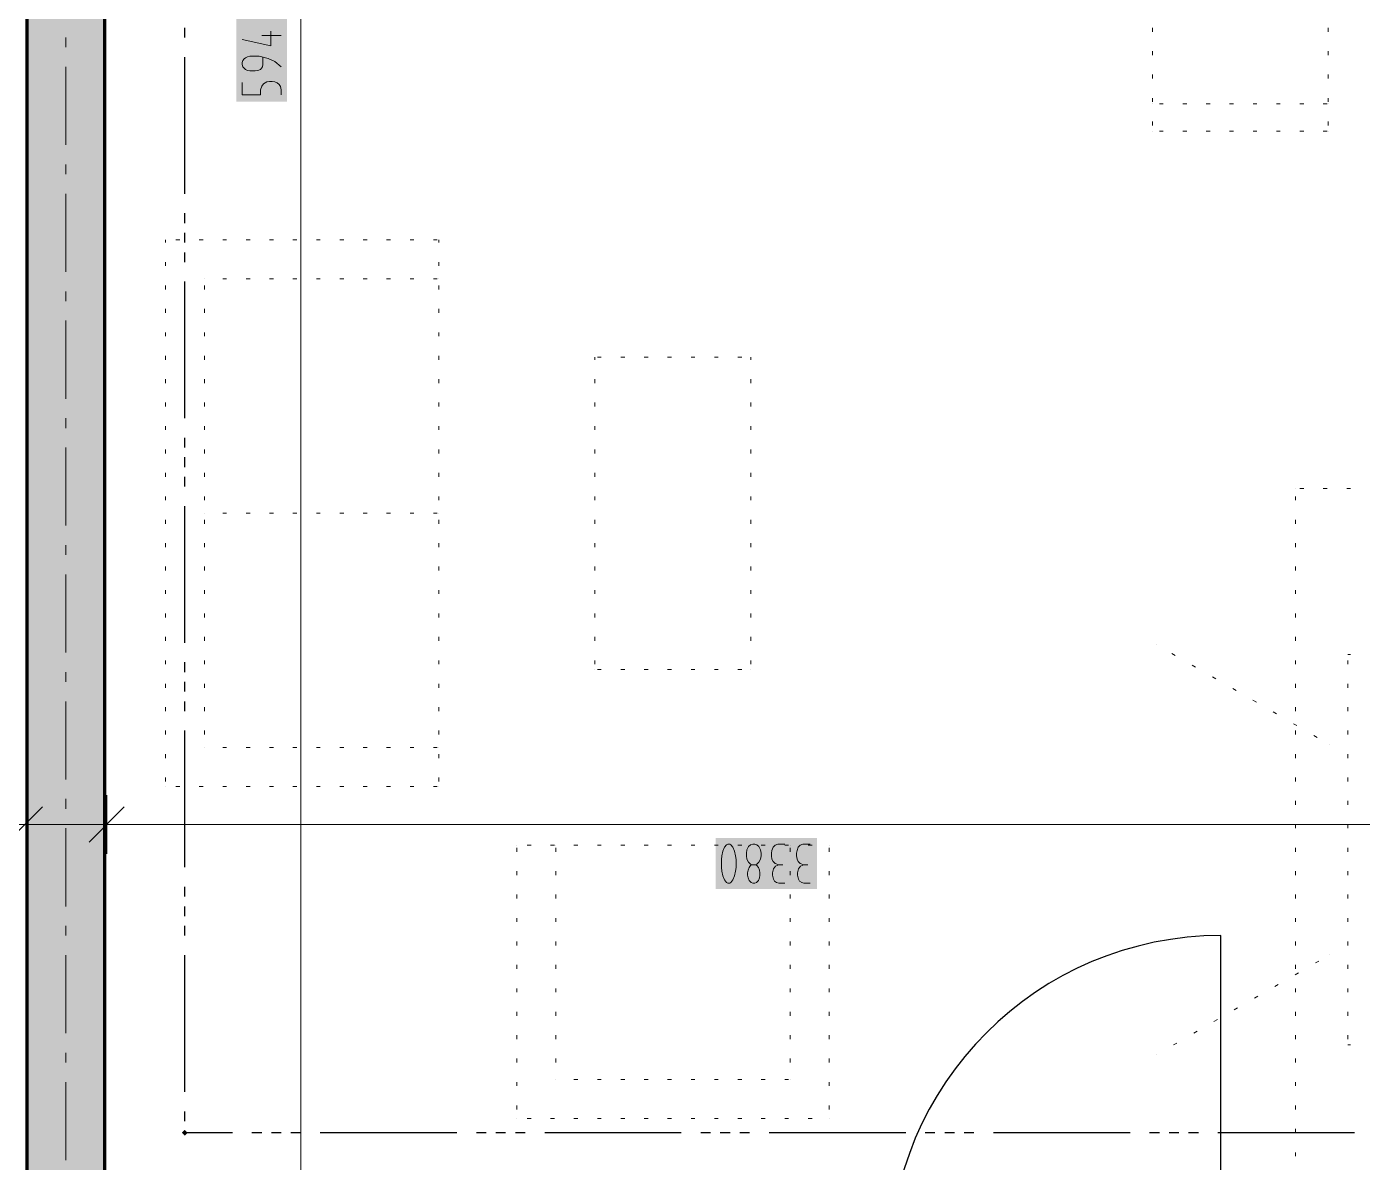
# Model space of a CAD drawing. Header units: millimetres. Extents: x 0 to 594, y 0 to 420.
# Drawn here: x 353.56 to 388.15, y 159.78 to 189.18 of the extents above; entities that cross this region are included whole.
import ezdxf

# ---------------------------------------------------------------- set-up
doc = ezdxf.new("R2010")
doc.units = ezdxf.units.MM
doc.header["$LTSCALE"] = 8
for name, color, linetype in [('PDF_Dvere', 7, 'Continuous'), ('PDF_Koty delkove', 7, 'Continuous'), ('PDF_Nabytek', 7, 'Continuous'), ('PDF_Osy hlavni', 7, 'Continuous'), ('PDF_Pozarni useky', 7, 'Continuous'), ('PDF_Steny obvodove nosne', 7, 'Continuous')]:
    doc.layers.add(name, color=color, linetype=linetype)

msp = doc.modelspace()

# ---------------------------------------------------------------- linework, layer by layer
at = {"layer": 'PDF_Dvere', "lineweight": 25}
msp.add_lwpolyline([(384.492, 157.054), (384.492, 165.647, 0.414213), (375.899, 157.054)], format="xyb", dxfattribs=at)
at = {"layer": 'PDF_Koty delkove', "lineweight": 18}
for points in [[(360.655, 164.643), (360.655, 168.825), (360.655, 218.571), (360.655, 220.037), (360.655, 221.553), (360.655, 231.158), (360.655, 232.725), (360.655, 241.116), (360.655, 243.694), (360.655, 244.452)], [(359.879, 189.059), (359.879, 188.68), (359.138, 188.843)], [(360.149, 188.951), (359.644, 188.951)], [(360.149, 188.141), (359.98, 188.276), (359.812, 188.357), (359.576, 188.411), (359.339, 188.411), (359.273, 188.397), (359.222, 188.37), (359.189, 188.343), (359.154, 188.303), (359.138, 188.249), (359.138, 188.195), (359.154, 188.141), (359.189, 188.1), (359.222, 188.074), (359.273, 188.046), (359.339, 188.032), (359.475, 188.032), (359.542, 188.046), (359.609, 188.074), (359.66, 188.141), (359.677, 188.195), (359.677, 188.384)], [(359.138, 187.736), (359.138, 187.412), (359.609, 187.412), (359.609, 187.547), (359.644, 187.641), (359.694, 187.695), (359.778, 187.749), (359.845, 187.763), (359.913, 187.763), (359.98, 187.749), (360.047, 187.722), (360.098, 187.682), (360.132, 187.628), (360.149, 187.547), (360.149, 187.412)], [(355.629, 169.281), (355.629, 168.523), (355.629, 167.765)], [(353.961, 168.978), (353.051, 168.068)], [(356.084, 168.978), (355.174, 168.068)], [(419.32, 168.523), (417.196, 168.523), (412.171, 168.523), (391.265, 168.523), (389.799, 168.523), (355.629, 168.523), (353.506, 168.523), (319.335, 168.523), (317.869, 168.523), (291.938, 168.523), (289.815, 168.523), (263.883, 168.523), (262.417, 168.523), (228.247, 168.523), (226.124, 168.523)], [(371.796, 167.022), (371.849, 167.09), (371.89, 167.191), (371.917, 167.31), (371.931, 167.41), (371.931, 167.612), (371.917, 167.713), (371.89, 167.831), (371.849, 167.932), (371.796, 168), (371.768, 168.017), (371.715, 168.017), (371.687, 168), (371.634, 167.932), (371.593, 167.831), (371.566, 167.713), (371.553, 167.612)], [(373.199, 168.017), (373.011, 168.017), (372.943, 167.983), (372.889, 167.932), (372.862, 167.848), (372.849, 167.781), (372.849, 167.713), (372.862, 167.629)], [(373.848, 168.017), (373.659, 168.017), (373.592, 167.983), (373.537, 167.932), (373.511, 167.848), (373.497, 167.781), (373.497, 167.713), (373.511, 167.629), (373.537, 167.562), (373.592, 167.512), (373.686, 167.477)], [(371.553, 167.612), (371.553, 167.41), (371.566, 167.31), (371.593, 167.191), (371.634, 167.09), (371.687, 167.022), (371.715, 167.006), (371.768, 167.006), (371.796, 167.022)], [(372.444, 167.477), (372.47, 167.46), (372.511, 167.41), (372.538, 167.343), (372.551, 167.275), (372.551, 167.208), (372.538, 167.141), (372.511, 167.073), (372.457, 167.022), (372.416, 167.006), (372.363, 167.006), (372.322, 167.022), (372.268, 167.073), (372.241, 167.141), (372.227, 167.208), (372.227, 167.275), (372.241, 167.343), (372.268, 167.41), (372.308, 167.46), (372.335, 167.477)], [(372.862, 167.629), (372.889, 167.562), (372.943, 167.512), (373.037, 167.477)], [(373.199, 167.006), (373.037, 167.006), (372.983, 167.022), (372.93, 167.057), (372.902, 167.107), (372.875, 167.208), (372.875, 167.275), (372.902, 167.376), (372.956, 167.444), (373.037, 167.477), (373.145, 167.477)], [(373.848, 167.006), (373.686, 167.006), (373.631, 167.022), (373.578, 167.057), (373.55, 167.107), (373.523, 167.208), (373.523, 167.275), (373.55, 167.376), (373.604, 167.444), (373.686, 167.477), (373.793, 167.477)], [(360.655, 154.678), (360.655, 158.52), (360.655, 161.968), (360.655, 164.622), (360.655, 164.643)]]:
    msp.add_lwpolyline(points, dxfattribs=at)
msp.add_lwpolyline([(372.201, 167.781), (372.201, 167.713), (372.214, 167.629), (372.254, 167.545), (372.308, 167.495), (372.335, 167.477), (372.444, 167.477), (372.47, 167.495), (372.525, 167.545), (372.565, 167.629), (372.579, 167.713), (372.579, 167.781), (372.565, 167.865), (372.525, 167.95), (372.47, 168), (372.416, 168.017), (372.363, 168.017), (372.308, 168), (372.254, 167.95), (372.214, 167.865)], close=True, dxfattribs=at)
at = {"layer": 'PDF_Koty delkove', "color": 7, "lineweight": 18, "true_color": 0xffffff, "transparency": 33554559}
for points in [[(360.301, 187.233), (360.301, 189.858), (358.987, 187.233), (358.987, 189.858)], [(374.027, 168.169), (371.401, 168.169), (374.027, 166.855), (371.401, 166.855)]]:
    msp.add_solid(points, dxfattribs=at)
at = {"layer": 'PDF_Nabytek', "lineweight": 13}
for points in [[(382.718, 189.048), (382.718, 189.15)], [(387.268, 189.048), (387.268, 189.15)], [(382.718, 188.442), (382.718, 188.543)], [(387.268, 188.442), (387.268, 188.543)], [(382.718, 187.835), (382.718, 187.936)], [(387.268, 187.835), (387.268, 187.936)], [(382.718, 187.229), (382.718, 187.33)], [(382.718, 187.183), (382.718, 187.183)], [(382.997, 187.183), (382.896, 187.183)], [(383.604, 187.183), (383.503, 187.183)], [(384.211, 187.183), (384.109, 187.183)], [(384.817, 187.183), (384.716, 187.183)], [(385.424, 187.183), (385.323, 187.183)], [(386.03, 187.183), (385.929, 187.183)], [(386.637, 187.183), (386.536, 187.183)], [(387.243, 187.183), (387.142, 187.183)], [(387.268, 187.229), (387.268, 187.33)], [(387.268, 187.183), (387.268, 187.183)], [(382.718, 186.622), (382.718, 186.723)], [(387.268, 186.622), (387.268, 186.723)], [(382.718, 186.476), (382.718, 186.476)], [(382.718, 186.476), (382.718, 186.476)], [(382.997, 186.476), (382.896, 186.476)], [(383.604, 186.476), (383.503, 186.476)], [(384.211, 186.476), (384.109, 186.476)], [(384.817, 186.476), (384.716, 186.476)], [(385.424, 186.476), (385.323, 186.476)], [(386.03, 186.476), (385.929, 186.476)], [(386.637, 186.476), (386.536, 186.476)], [(387.243, 186.476), (387.142, 186.476)], [(387.268, 186.476), (387.268, 186.476)], [(387.268, 186.476), (387.268, 186.476)], [(357.154, 183.589), (357.154, 183.657)], [(357.154, 183.657), (357.154, 183.657)], [(357.154, 183.657), (357.154, 183.657)], [(357.521, 183.657), (357.42, 183.657)], [(358.128, 183.657), (358.027, 183.657)], [(358.734, 183.657), (358.633, 183.657)], [(359.341, 183.657), (359.24, 183.657)], [(359.947, 183.657), (359.846, 183.657)], [(360.554, 183.657), (360.453, 183.657)], [(361.161, 183.657), (361.059, 183.657)], [(361.767, 183.657), (361.666, 183.657)], [(362.374, 183.657), (362.273, 183.657)], [(362.98, 183.657), (362.879, 183.657)], [(363.587, 183.657), (363.486, 183.657)], [(364.193, 183.657), (364.092, 183.657)], [(364.231, 183.589), (364.231, 183.657)], [(364.231, 183.657), (364.231, 183.657)], [(364.231, 183.657), (364.231, 183.657)], [(357.154, 182.983), (357.154, 183.084)], [(364.231, 182.983), (364.231, 183.084)], [(357.154, 182.376), (357.154, 182.477)], [(358.165, 182.646), (358.165, 182.646)], [(358.165, 182.646), (358.165, 182.646)], [(358.165, 182.376), (358.165, 182.477)], [(358.734, 182.646), (358.633, 182.646)], [(359.341, 182.646), (359.24, 182.646)], [(359.947, 182.646), (359.846, 182.646)], [(360.554, 182.646), (360.453, 182.646)], [(361.161, 182.646), (361.059, 182.646)], [(361.767, 182.646), (361.666, 182.646)], [(362.374, 182.646), (362.273, 182.646)], [(362.98, 182.646), (362.879, 182.646)], [(363.587, 182.646), (363.486, 182.646)], [(364.193, 182.646), (364.092, 182.646)], [(364.231, 182.646), (364.231, 182.646)], [(364.231, 182.376), (364.231, 182.477)], [(357.154, 181.769), (357.154, 181.871)], [(358.165, 181.769), (358.165, 181.871)], [(364.231, 181.769), (364.231, 181.871)], [(357.154, 181.163), (357.154, 181.264)], [(358.165, 181.163), (358.165, 181.264)], [(364.231, 181.163), (364.231, 181.264)], [(357.154, 180.556), (357.154, 180.657)], [(358.165, 180.556), (358.165, 180.657)], [(364.231, 180.556), (364.231, 180.657)], [(368.274, 180.624), (368.274, 180.624)], [(368.274, 180.556), (368.274, 180.624)], [(368.274, 180.624), (368.274, 180.624)], [(368.439, 180.624), (368.338, 180.624)], [(369.046, 180.624), (368.945, 180.624)], [(369.653, 180.624), (369.552, 180.624)], [(370.259, 180.624), (370.158, 180.624)], [(370.866, 180.624), (370.765, 180.624)], [(371.472, 180.624), (371.371, 180.624)], [(372.079, 180.624), (371.978, 180.624)], [(372.318, 180.624), (372.318, 180.624)], [(372.318, 180.556), (372.318, 180.624)], [(372.318, 180.624), (372.318, 180.624)], [(357.154, 179.95), (357.154, 180.051)], [(358.165, 179.95), (358.165, 180.051)], [(364.231, 179.95), (364.231, 180.051)], [(368.274, 179.95), (368.274, 180.051)], [(372.318, 179.95), (372.318, 180.051)], [(357.154, 179.343), (357.154, 179.444)], [(358.165, 179.343), (358.165, 179.444)], [(364.231, 179.343), (364.231, 179.444)], [(368.274, 179.343), (368.274, 179.444)], [(372.318, 179.343), (372.318, 179.444)], [(357.154, 178.737), (357.154, 178.838)], [(358.165, 178.737), (358.165, 178.838)], [(364.231, 178.737), (364.231, 178.838)], [(368.274, 178.737), (368.274, 178.838)], [(372.318, 178.737), (372.318, 178.838)], [(357.154, 178.13), (357.154, 178.231)], [(358.165, 178.13), (358.165, 178.231)], [(364.231, 178.13), (364.231, 178.231)], [(368.274, 178.13), (368.274, 178.231)], [(372.318, 178.13), (372.318, 178.231)], [(357.154, 177.523), (357.154, 177.625)], [(358.165, 177.523), (358.165, 177.625)], [(364.231, 177.523), (364.231, 177.625)], [(368.274, 177.523), (368.274, 177.625)], [(372.318, 177.523), (372.318, 177.625)], [(386.421, 177.223), (386.421, 177.223)], [(386.421, 177.223), (386.421, 177.223)], [(386.637, 177.223), (386.536, 177.223)], [(387.243, 177.223), (387.142, 177.223)], [(387.85, 177.223), (387.749, 177.223)], [(357.154, 176.917), (357.154, 177.018)], [(358.165, 176.917), (358.165, 177.018)], [(364.231, 176.917), (364.231, 177.018)], [(368.274, 176.917), (368.274, 177.018)], [(372.318, 176.917), (372.318, 177.018)], [(386.421, 176.917), (386.421, 177.018)], [(358.165, 176.581), (358.165, 176.581)], [(358.734, 176.581), (358.633, 176.581)], [(359.341, 176.581), (359.24, 176.581)], [(359.947, 176.581), (359.846, 176.581)], [(360.554, 176.581), (360.453, 176.581)], [(361.161, 176.581), (361.059, 176.581)], [(361.767, 176.581), (361.666, 176.581)], [(362.374, 176.581), (362.273, 176.581)], [(362.98, 176.581), (362.879, 176.581)], [(363.587, 176.581), (363.486, 176.581)], [(364.193, 176.581), (364.092, 176.581)], [(364.231, 176.581), (364.231, 176.581)], [(357.154, 176.31), (357.154, 176.411)], [(358.165, 176.31), (358.165, 176.411)], [(364.231, 176.31), (364.231, 176.411)], [(368.274, 176.31), (368.274, 176.411)], [(372.318, 176.31), (372.318, 176.411)], [(386.421, 176.31), (386.421, 176.411)], [(357.154, 175.704), (357.154, 175.805)], [(358.165, 175.704), (358.165, 175.805)], [(364.231, 175.704), (364.231, 175.805)], [(368.274, 175.704), (368.274, 175.805)], [(372.318, 175.704), (372.318, 175.805)], [(386.421, 175.704), (386.421, 175.805)], [(357.154, 175.097), (357.154, 175.198)], [(358.165, 175.097), (358.165, 175.198)], [(364.231, 175.097), (364.231, 175.198)], [(368.274, 175.097), (368.274, 175.198)], [(372.318, 175.097), (372.318, 175.198)], [(386.421, 175.097), (386.421, 175.198)], [(357.154, 174.491), (357.154, 174.592)], [(358.165, 174.491), (358.165, 174.592)], [(364.231, 174.491), (364.231, 174.592)], [(368.274, 174.491), (368.274, 174.592)], [(372.318, 174.491), (372.318, 174.592)], [(386.421, 174.491), (386.421, 174.592)], [(357.154, 173.884), (357.154, 173.985)], [(358.165, 173.884), (358.165, 173.985)], [(364.231, 173.884), (364.231, 173.985)], [(368.274, 173.884), (368.274, 173.985)], [(372.318, 173.884), (372.318, 173.985)], [(386.421, 173.884), (386.421, 173.985)], [(357.154, 173.277), (357.154, 173.378)], [(358.165, 173.277), (358.165, 173.378)], [(364.231, 173.277), (364.231, 173.378)], [(368.274, 173.277), (368.274, 173.378)], [(372.318, 173.277), (372.318, 173.378)], [(386.421, 173.277), (386.421, 173.378)], [(382.834, 173.175), (382.834, 173.175)], [(357.154, 172.671), (357.154, 172.772)], [(358.165, 172.671), (358.165, 172.772)], [(364.231, 172.671), (364.231, 172.772)], [(368.274, 172.671), (368.274, 172.772)], [(372.318, 172.671), (372.318, 172.772)], [(383.307, 172.901), (383.22, 172.952)], [(383.833, 172.598), (383.745, 172.649)], [(386.421, 172.671), (386.421, 172.772)], [(387.85, 172.926), (387.777, 172.926)], [(387.777, 172.926), (387.777, 172.926)], [(387.777, 172.926), (387.777, 172.926)], [(387.777, 172.671), (387.777, 172.772)], [(368.274, 172.537), (368.274, 172.537)], [(368.274, 172.537), (368.274, 172.537)], [(368.439, 172.537), (368.338, 172.537)], [(369.046, 172.537), (368.945, 172.537)], [(369.653, 172.537), (369.552, 172.537)], [(370.259, 172.537), (370.158, 172.537)], [(370.866, 172.537), (370.765, 172.537)], [(371.472, 172.537), (371.371, 172.537)], [(372.079, 172.537), (371.978, 172.537)], [(372.318, 172.537), (372.318, 172.537)], [(372.318, 172.537), (372.318, 172.537)], [(384.358, 172.295), (384.27, 172.345)], [(357.154, 172.064), (357.154, 172.165)], [(358.165, 172.064), (358.165, 172.165)], [(364.231, 172.064), (364.231, 172.165)], [(384.883, 171.991), (384.796, 172.042)], [(386.421, 172.064), (386.421, 172.165)], [(387.777, 172.064), (387.777, 172.165)], [(385.409, 171.688), (385.321, 171.739)], [(357.154, 171.458), (357.154, 171.559)], [(358.165, 171.458), (358.165, 171.559)], [(364.231, 171.458), (364.231, 171.559)], [(385.934, 171.385), (385.846, 171.435)], [(386.421, 171.458), (386.421, 171.559)], [(387.777, 171.458), (387.777, 171.559)], [(357.154, 170.851), (357.154, 170.952)], [(358.165, 170.851), (358.165, 170.952)], [(364.231, 170.851), (364.231, 170.952)], [(386.459, 171.082), (386.372, 171.132)], [(386.421, 170.851), (386.421, 170.952)], [(387.777, 170.851), (387.777, 170.952)], [(386.985, 170.778), (386.897, 170.829)], [(387.296, 170.598), (387.296, 170.598)], [(357.154, 170.244), (357.154, 170.346)], [(358.165, 170.515), (358.165, 170.515)], [(358.165, 170.515), (358.165, 170.515)], [(358.734, 170.515), (358.633, 170.515)], [(359.341, 170.515), (359.24, 170.515)], [(359.947, 170.515), (359.846, 170.515)], [(360.554, 170.515), (360.453, 170.515)], [(361.161, 170.515), (361.059, 170.515)], [(361.767, 170.515), (361.666, 170.515)], [(362.374, 170.515), (362.273, 170.515)], [(362.98, 170.515), (362.879, 170.515)], [(363.587, 170.515), (363.486, 170.515)], [(364.193, 170.515), (364.092, 170.515)], [(364.231, 170.515), (364.231, 170.515)], [(364.231, 170.244), (364.231, 170.346)], [(386.421, 170.244), (386.421, 170.346)], [(387.777, 170.244), (387.777, 170.346)], [(357.154, 169.638), (357.154, 169.739)], [(364.231, 169.638), (364.231, 169.739)], [(386.421, 169.638), (386.421, 169.739)], [(387.777, 169.638), (387.777, 169.739)], [(357.154, 169.504), (357.154, 169.504)], [(357.154, 169.504), (357.154, 169.504)], [(357.521, 169.504), (357.42, 169.504)], [(358.128, 169.504), (358.027, 169.504)], [(358.734, 169.504), (358.633, 169.504)], [(359.341, 169.504), (359.24, 169.504)], [(359.947, 169.504), (359.846, 169.504)], [(360.554, 169.504), (360.453, 169.504)], [(361.161, 169.504), (361.059, 169.504)], [(361.767, 169.504), (361.666, 169.504)], [(362.374, 169.504), (362.273, 169.504)], [(362.98, 169.504), (362.879, 169.504)], [(363.587, 169.504), (363.486, 169.504)], [(364.193, 169.504), (364.092, 169.504)], [(364.231, 169.504), (364.231, 169.504)], [(364.231, 169.504), (364.231, 169.504)], [(386.421, 169.031), (386.421, 169.132)], [(387.777, 169.031), (387.777, 169.132)], [(386.421, 168.425), (386.421, 168.526)], [(387.777, 168.425), (387.777, 168.526)], [(366.252, 167.987), (366.252, 167.987)], [(366.252, 167.987), (366.252, 167.987)], [(366.252, 167.818), (366.252, 167.919)], [(366.62, 167.987), (366.519, 167.987)], [(367.226, 167.987), (367.125, 167.987)], [(367.263, 167.987), (367.263, 167.987)], [(367.263, 167.818), (367.263, 167.919)], [(367.833, 167.987), (367.732, 167.987)], [(368.439, 167.987), (368.338, 167.987)], [(369.046, 167.987), (368.945, 167.987)], [(369.653, 167.987), (369.552, 167.987)], [(370.259, 167.987), (370.158, 167.987)], [(370.866, 167.987), (370.765, 167.987)], [(371.472, 167.987), (371.371, 167.987)], [(372.079, 167.987), (371.978, 167.987)], [(372.686, 167.987), (372.584, 167.987)], [(373.292, 167.987), (373.191, 167.987)], [(373.329, 167.987), (373.329, 167.987)], [(373.329, 167.818), (373.329, 167.919)], [(373.899, 167.987), (373.798, 167.987)], [(374.34, 167.987), (374.34, 167.987)], [(374.34, 167.987), (374.34, 167.987)], [(374.34, 167.818), (374.34, 167.919)], [(386.421, 167.818), (386.421, 167.919)], [(387.777, 167.818), (387.777, 167.919)], [(366.252, 167.212), (366.252, 167.313)], [(367.263, 167.212), (367.263, 167.313)], [(373.329, 167.212), (373.329, 167.313)], [(374.34, 167.212), (374.34, 167.313)], [(386.421, 167.212), (386.421, 167.313)], [(387.777, 167.212), (387.777, 167.313)], [(366.252, 166.605), (366.252, 166.706)], [(367.263, 166.605), (367.263, 166.706)], [(373.329, 166.605), (373.329, 166.706)], [(374.34, 166.605), (374.34, 166.706)], [(386.421, 166.605), (386.421, 166.706)], [(387.777, 166.605), (387.777, 166.706)], [(366.252, 165.998), (366.252, 166.099)], [(367.263, 165.998), (367.263, 166.099)], [(373.329, 165.998), (373.329, 166.099)], [(374.34, 165.998), (374.34, 166.099)], [(386.421, 165.998), (386.421, 166.099)], [(387.777, 165.998), (387.777, 166.099)], [(366.252, 165.392), (366.252, 165.493)], [(367.263, 165.392), (367.263, 165.493)], [(373.329, 165.392), (373.329, 165.493)], [(374.34, 165.392), (374.34, 165.493)], [(386.421, 165.392), (386.421, 165.493)], [(387.777, 165.392), (387.777, 165.493)], [(387.296, 165.144), (387.296, 165.144)], [(366.252, 164.785), (366.252, 164.886)], [(367.263, 164.785), (367.263, 164.886)], [(373.329, 164.785), (373.329, 164.886)], [(374.34, 164.785), (374.34, 164.886)], [(386.413, 164.634), (386.501, 164.685)], [(386.421, 164.785), (386.421, 164.886)], [(386.939, 164.937), (387.026, 164.988)], [(387.777, 164.785), (387.777, 164.886)], [(385.888, 164.331), (385.976, 164.381)], [(366.252, 164.179), (366.252, 164.28)], [(367.263, 164.179), (367.263, 164.28)], [(373.329, 164.179), (373.329, 164.28)], [(374.34, 164.179), (374.34, 164.28)], [(385.363, 164.028), (385.45, 164.078)], [(386.421, 164.179), (386.421, 164.28)], [(387.777, 164.179), (387.777, 164.28)], [(366.252, 163.572), (366.252, 163.673)], [(367.263, 163.572), (367.263, 163.673)], [(373.329, 163.572), (373.329, 163.673)], [(374.34, 163.572), (374.34, 163.673)], [(384.837, 163.724), (384.925, 163.775)], [(386.421, 163.572), (386.421, 163.673)], [(387.777, 163.572), (387.777, 163.673)], [(384.312, 163.421), (384.4, 163.472)], [(366.252, 162.966), (366.252, 163.067)], [(367.263, 162.966), (367.263, 163.067)], [(373.329, 162.966), (373.329, 163.067)], [(374.34, 162.966), (374.34, 163.067)], [(383.787, 163.118), (383.874, 163.168)], [(386.421, 162.966), (386.421, 163.067)], [(387.777, 162.966), (387.777, 163.067)], [(383.261, 162.814), (383.349, 162.865)], [(387.85, 162.816), (387.777, 162.816)], [(387.777, 162.816), (387.777, 162.816)], [(387.777, 162.816), (387.777, 162.816)], [(366.252, 162.359), (366.252, 162.46)], [(367.263, 162.359), (367.263, 162.46)], [(373.329, 162.359), (373.329, 162.46)], [(374.34, 162.359), (374.34, 162.46)], [(382.834, 162.568), (382.834, 162.568)], [(386.421, 162.359), (386.421, 162.46)], [(367.263, 161.922), (367.263, 161.922)], [(367.263, 161.922), (367.263, 161.922)], [(367.833, 161.922), (367.732, 161.922)], [(368.439, 161.922), (368.338, 161.922)], [(369.046, 161.922), (368.945, 161.922)], [(369.653, 161.922), (369.552, 161.922)], [(370.259, 161.922), (370.158, 161.922)], [(370.866, 161.922), (370.765, 161.922)], [(371.472, 161.922), (371.371, 161.922)], [(372.079, 161.922), (371.978, 161.922)], [(372.686, 161.922), (372.584, 161.922)], [(373.292, 161.922), (373.191, 161.922)], [(373.329, 161.922), (373.329, 161.922)], [(373.329, 161.922), (373.329, 161.922)], [(366.252, 161.752), (366.252, 161.853)], [(374.34, 161.752), (374.34, 161.853)], [(386.421, 161.752), (386.421, 161.853)], [(366.252, 161.146), (366.252, 161.247)], [(374.34, 161.146), (374.34, 161.247)], [(386.421, 161.146), (386.421, 161.247)], [(366.252, 160.911), (366.252, 160.911)], [(366.252, 160.911), (366.252, 160.911)], [(366.62, 160.911), (366.519, 160.911)], [(367.226, 160.911), (367.125, 160.911)], [(367.833, 160.911), (367.732, 160.911)], [(368.439, 160.911), (368.338, 160.911)], [(369.046, 160.911), (368.945, 160.911)], [(369.653, 160.911), (369.552, 160.911)], [(370.259, 160.911), (370.158, 160.911)], [(370.866, 160.911), (370.765, 160.911)], [(371.472, 160.911), (371.371, 160.911)], [(372.079, 160.911), (371.978, 160.911)], [(372.686, 160.911), (372.584, 160.911)], [(373.292, 160.911), (373.191, 160.911)], [(373.899, 160.911), (373.798, 160.911)], [(374.34, 160.911), (374.34, 160.911)], [(374.34, 160.911), (374.34, 160.911)], [(386.421, 160.539), (386.421, 160.64)], [(386.421, 159.933), (386.421, 160.034)]]:
    msp.add_lwpolyline(points, dxfattribs=at)
at = {"layer": 'PDF_Osy hlavni', "lineweight": 18}
for points in [[(354.567, 188.644), (354.567, 188.897)], [(354.567, 186.117), (354.567, 188.139)], [(354.567, 185.358), (354.567, 185.611)], [(354.567, 182.831), (354.567, 184.853)], [(354.567, 182.073), (354.567, 182.326)], [(354.567, 179.545), (354.567, 181.567)], [(354.567, 178.787), (354.567, 179.04)], [(354.567, 176.26), (354.567, 178.282)], [(354.567, 175.501), (354.567, 175.754)], [(354.567, 172.974), (354.567, 174.996)], [(354.567, 172.216), (354.567, 172.469)], [(354.567, 169.688), (354.567, 171.71)], [(354.567, 168.93), (354.567, 169.183)], [(354.567, 166.403), (354.567, 168.425)], [(354.567, 165.645), (354.567, 165.897)], [(354.567, 163.117), (354.567, 165.139)], [(354.567, 162.359), (354.567, 162.612)], [(354.567, 159.832), (354.567, 161.853)]]:
    msp.add_lwpolyline(points, dxfattribs=at)
at = {"layer": 'PDF_Pozarni useky', "lineweight": 30}
for points in [[(357.651, 188.897), (357.651, 189.15)], [(357.651, 184.853), (357.651, 188.391)], [(357.651, 184.095), (357.651, 184.347)], [(357.651, 183.589), (357.651, 183.842)], [(357.651, 183.084), (357.651, 183.336)], [(357.651, 179.04), (357.651, 182.578)], [(357.651, 178.282), (357.651, 178.534)], [(357.651, 177.776), (357.651, 178.029)], [(357.651, 177.271), (357.651, 177.523)], [(357.651, 173.227), (357.651, 176.765)], [(357.651, 172.469), (357.651, 172.721)], [(357.651, 171.963), (357.651, 172.216)], [(357.651, 171.458), (357.651, 171.71)], [(357.651, 167.414), (357.651, 170.952)], [(357.651, 166.656), (357.651, 166.908)], [(357.651, 166.15), (357.651, 166.403)], [(357.651, 165.645), (357.651, 165.897)], [(357.651, 161.601), (357.651, 165.139)], [(357.651, 160.842), (357.651, 161.095)], [(357.651, 160.542), (357.651, 160.59)], [(358.886, 160.542), (357.651, 160.542)], [(359.644, 160.542), (359.391, 160.542)], [(360.15, 160.542), (359.897, 160.542)], [(360.655, 160.542), (360.402, 160.542)], [(364.699, 160.542), (361.161, 160.542)], [(365.457, 160.542), (365.204, 160.542)], [(365.963, 160.542), (365.71, 160.542)], [(366.468, 160.542), (366.215, 160.542)], [(370.512, 160.542), (366.974, 160.542)], [(371.27, 160.542), (371.017, 160.542)], [(371.776, 160.542), (371.523, 160.542)], [(372.281, 160.542), (372.028, 160.542)], [(376.325, 160.542), (372.787, 160.542)], [(377.083, 160.542), (376.831, 160.542)], [(377.589, 160.542), (377.336, 160.542)], [(378.094, 160.542), (377.841, 160.542)], [(382.138, 160.542), (378.6, 160.542)], [(382.896, 160.542), (382.644, 160.542)], [(383.402, 160.542), (383.149, 160.542)], [(383.907, 160.542), (383.655, 160.542)], [(387.951, 160.542), (384.413, 160.542)]]:
    msp.add_lwpolyline(points, dxfattribs=at)
at = {"layer": 'PDF_Pozarni useky', "lineweight": 30, "transparency": 33554559}
for points in [[(357.726, 160.542), (357.651, 160.466), (357.651, 160.617), (357.575, 160.542)], [(357.651, 160.466), (357.575, 160.542), (357.726, 160.542), (357.651, 160.617)]]:
    msp.add_solid(points, dxfattribs=at)
at = {"layer": 'PDF_Steny obvodove nosne', "lineweight": 70}
msp.add_lwpolyline([(355.578, 156.144), (355.578, 158.52), (355.578, 231.158), (355.578, 241.116), (355.578, 243.542), (353.556, 243.542), (353.556, 241.116), (353.556, 232.725), (353.556, 231.158), (353.556, 158.52), (353.556, 156.144)], close=True, dxfattribs=at)
at = {"layer": 'PDF_Steny obvodove nosne', "color": 9, "lineweight": 9, "true_color": 0xc0c0c0, "transparency": 33554559}
msp.add_solid([(355.578, 156.144), (355.578, 243.542), (353.556, 156.144), (353.556, 243.542)], dxfattribs=at)

doc.saveas('drawing.dxf')
